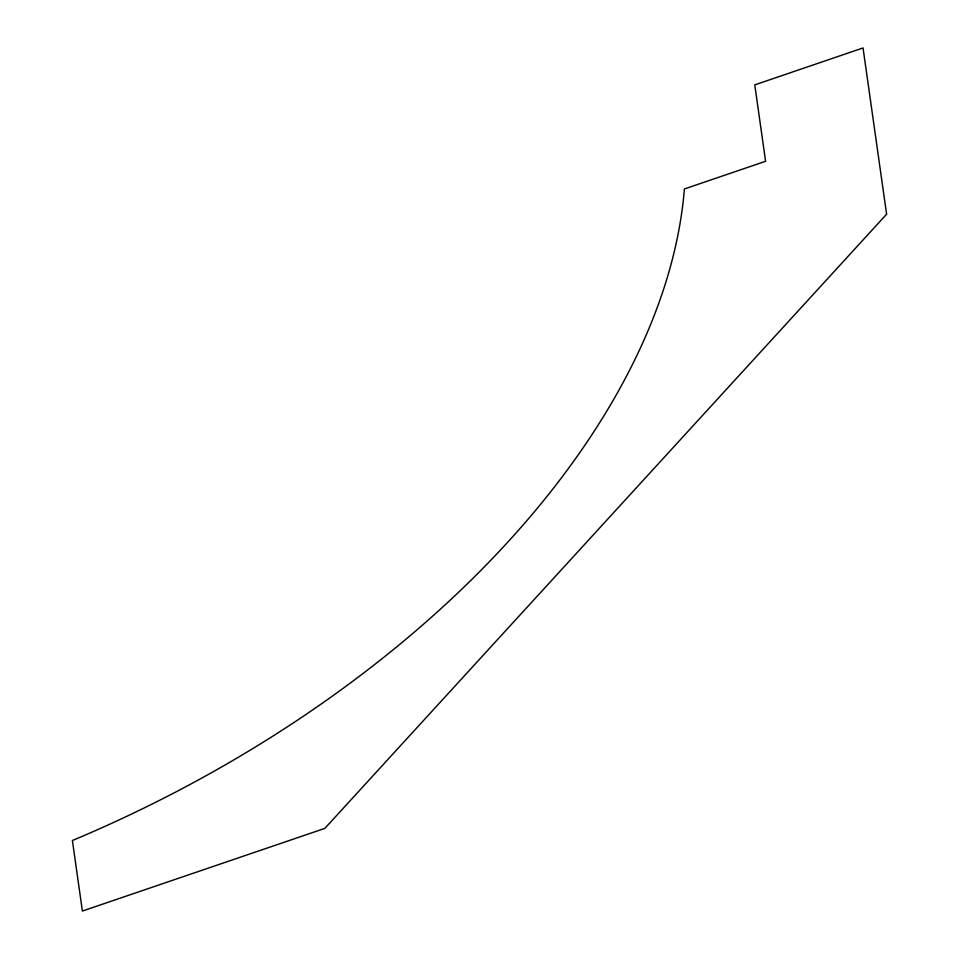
<?xml version="1.0" encoding="UTF-8"?>
<svg xmlns="http://www.w3.org/2000/svg" width="959" height="959" viewBox="0 0 959 959"><rect width="100%" height="100%" fill="white"/><g stroke="black" fill="none" stroke-linecap="round" stroke-linejoin="round"><path stroke-width="1.44" d="M886.607 214.205L324.849 828.384L82.39 911.05L72.393 840.516A818.53 490.325 -25.1 0 0 684.39 188.971L765.594 161.28L754.769 84.871L863.04 47.95L886.607 214.205"/></g></svg>
